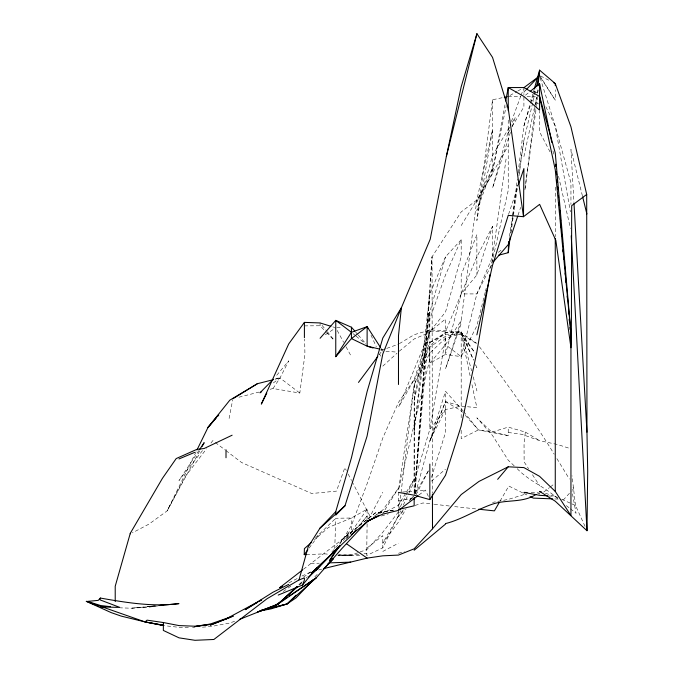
<?xml version="1.0" encoding="UTF-8"?>
<svg xmlns="http://www.w3.org/2000/svg" width="674" height="674" viewBox="0 0 674 674"><rect width="100%" height="100%" fill="white"/><g stroke="black" fill="none" stroke-linecap="round" stroke-linejoin="round"><path stroke-width="0.51" stroke-dasharray="3.37 2.53" d="M408.958 492.947L414.156 481.699L414.316 384.483L429.835 345.829L445.514 332.29L461.193 331.684L473.569 360.068M470.123 375.822L461.193 333.731L445.514 338.247L429.835 352.957L414.316 384.483L398.477 490.108L429.481 360.548L429.835 345.829M429.481 360.548L429.835 347.118L445.514 336.334L461.193 332.729L476.872 343.386M334.742 548.644L335.762 518.255L351.44 518.02L367.119 509.148L367.119 519.629M367.119 523.824L366.681 555.477L382.798 547.852L400.727 510.757M415.091 493.225L429.835 293.915L432.034 256.836L461.193 211.914L476.872 200.018L508.23 145.845M414.62 493.267L432.034 256.836L432.438 493.115M461.193 239.742L445.514 256.836L429.835 293.915L414.476 493.781L429.835 319.004L445.514 274.941L461.193 239.742L461.193 256.836L445.514 312.02L429.835 331.684L398.73 406.818L414.156 379.614L429.835 331.684L445.514 319.004L445.514 354.339L429.835 363.294L445.514 344.633L461.193 320.588L476.872 199.723L492.551 129.939L476.872 220.558L492.551 99.769L503.326 97.494M429.835 293.915L414.156 430.661L429.835 312.02L445.514 256.836M461.193 430.307L461.193 438.606L478.405 429.911L492.551 431.908L508.23 427.122L525.332 432.076L524.043 443.357L524.128 461.901L528.576 468.733M398.764 511.187L398.123 516.377L382.798 543.202L398.477 522.064L406.06 508.76M398.89 510.142L414.316 384.483M510.673 232.951L517.354 178.939M518.121 172.704L523.909 125.962L530.067 104.04M535.105 108.817L524.827 190.27L536.453 106.576M535.636 104.639L536.555 97.334M537.085 93.155L537.742 87.932M270.038 389.286L273.046 388.519L299.804 393.068L304.926 354.414L304.648 339.123M492.551 256.836L492.551 226.413L476.872 256.836L461.193 293.915L445.514 354.339L461.193 356.698L476.872 293.915L492.551 256.836L506.166 158.306M536.588 105.54L538.021 95.203M510.985 232.934L517.666 185.123M518.972 175.762L523.909 140.419L534.356 95.683M509.468 236.397L512.577 215.756M512.729 214.728L517.228 184.802M518.938 173.445L523.909 140.419M491.851 263.264L508.23 190.38L508.23 120.082M445.514 338.247L429.835 429.321L414.156 481.699M414.156 493.823L414.156 400.524L429.835 312.02L429.835 429.321L445.514 409.522L461.193 406.144L476.872 407.652L471.859 384.037M492.551 99.769L492.551 171.263L505.129 104.091M229.101 418.495L232.707 399.733M490.647 268.345L492.551 259.136M492.551 171.263L506.292 105.675M523.909 156.621L534.507 107.41M534.726 106.382L536.715 97.157M537.599 93.054L538.256 89.979M414.156 400.524L429.835 331.684L445.514 331.684L461.193 293.915L476.872 274.941L492.551 226.413M534.6 94.663L536.024 88.564M485.213 292.28L476.872 325.887L461.193 356.698L445.514 344.633M485.465 291.261L486.224 288.202M415.529 493.385L429.835 441.066L445.514 391.291L463.105 410.913M530.345 103.046L533.985 90.089M523.909 125.962L530.674 104.184M530.977 103.198L533.437 95.278M533.741 94.284L534.971 90.333M431.402 477.487L445.514 432.514L445.514 391.291M510.437 132.348L492.551 188.021L509.654 126.299M512.35 126.383L515.222 117.436L510.479 125.415M461.193 320.588L445.514 368.771L461.193 323.52M518.028 215.233L520.64 207.39M508.558 214.383L518.239 185.493M511.431 121.463L520.699 96.34M521.053 95.371L523.192 89.575M429.835 441.066L445.514 401.637L461.193 406.144L461.193 331.684L471.598 370.852M414.156 381.139L429.835 342.451L445.514 332.729L461.193 332.729L475.128 353.05M403.322 505.129L408.52 493.882M196.075 451.799L167.16 510.867L149.013 524.094L132.323 532.856M491.169 265.497L476.872 293.915L461.193 293.915L461.193 274.941L476.872 234.678L476.872 274.941M445.514 409.522L429.835 440.661L445.514 401.637L461.193 410.786L462.566 412.32M400.322 506.73L405.858 495.693M406.312 494.775L414.156 479.147L406.043 492.66M416.06 494.741L428.883 469.938L414.156 495.314M368.594 519.207L382.798 492.247M199.656 450.973L167.16 510.867L185.173 476.644L206.547 448.783M492.551 173.606L476.872 201.619L492.551 168.129L476.872 210.541L492.551 155.568L509.957 126.299M411.629 499.013L414.156 494.581M500.066 501.119L508.811 486.047L522.948 493.006M405.504 493.562L398.477 505.281L382.798 513.302L398.477 488.17L398.477 510.403M508.23 132.93L509.847 130.234M512.013 126.645L523.909 106.888L523.909 95.75M461.193 225.563L476.872 200.018M339.873 544.078L351.44 525.518L367.119 483.696L382.798 437.99L398.477 402.403L414.156 379.614M273.046 388.519L280.005 377.979L288.725 360.868L275.371 376.926M198.999 450.409L178.972 480.495L202.823 450.156M343.395 540.607L349.806 531.314L331.296 552.747M367.119 509.148L351.44 531.837L351.44 518.02L328.465 527.447L314.497 539.756M403.305 509.83L398.477 516.604L404.611 509.485M409.935 500.512L412.951 496.275M376.193 515.046L382.798 509.991L398.477 488.17M379.058 354.81L382.798 349.798L385.739 348.744M309.113 548.097L320.083 533.387L335.762 518.255M210.954 443.054L212.841 440.594L214.475 441.841M398.477 511.844L382.798 532.266L366.959 549.479L351.44 555.081L337.851 555.519L352.232 555.039L338.896 555.081M359.284 525.695L367.119 516.031L356.015 529.166M345.989 538.737L349.393 534.861L345.989 538.728M569.429 493.309L563.927 499.308L561.889 499.223M572.175 490.31L573.549 488.81L572.1 485.263M409.169 500.571L413.44 496.064M314.825 576.801L317.825 573.86M315.601 537.742L320.083 533.387M306.004 578.174L307.529 576.742M382.798 366.125L396.986 353.235M299.787 584.771L301.581 583.179M431.402 481.152L445.514 469.171M399.261 351.23L414.156 338.98L429.835 332.307M525.476 95.194L529.393 92.035M367.119 547.945L382.798 535.645L382.798 547.852M543.707 492.096L549.487 487.597M550.313 486.957L554.441 483.747M498.322 252.354L502.45 249.144M303.485 569.218L341.322 540.144L375.191 512.998L393.574 510.125M418.908 495.002L425.446 490.074L428.959 497.707M273.332 382.925L280.005 377.979L299.804 393.068M373.725 516.663L382.798 509.991M283.265 591.502L290.848 586.127M303.485 577.171L311.059 571.796M325.306 334.776L335.762 327.791M379.31 513.765L382.798 511.574M399.345 343.656L414.156 334.7L429.835 330.058L445.514 330.412L461.193 332.703L473.477 360.084M509.974 95.464L516.941 91.512M517.809 91.015L522.165 88.547M429.835 342.451L445.514 334.194L461.193 334.194L476.872 343.774M382.798 551.433L398.477 543.202M288.935 582.858L298.237 577.997M301.952 576.051L310.487 572.116M537.742 493.688L539.588 492.863L539.588 495.314M386.716 348.391L398.477 344.178M234.628 621.293L229.455 623.105L210.878 626.559L200.928 627.275M381.433 516.023L388.359 513.849M415.049 505.449L422.952 502.964L433.239 504.152M398.477 553.287L404.358 551.458M523.909 494.598L508.23 499.426L492.551 502.391M318.575 569.968L321.608 569.159M238.925 397.213L258.993 392.099M275.085 379.226L280.005 377.979L274.032 378.535M398.477 500.605L412.193 498.297M393.414 510.235L375.191 512.998L341.322 540.144L343.041 541.34M158.398 605.833L147.614 607.358L131.935 608.091L155.155 606.061L131.935 608.234L120.444 607.847M358.762 554.247L351.44 555.081L338.508 554.963M363.985 553.64L367.119 553.287M402.622 492.054L425.446 490.074M155.98 605.749L147.614 606.448L157.025 605.715M336.806 327.758L342.038 327.564M306.325 554.559L325.07 553.876L329.797 554.407M310.882 563.481L319.265 563.203M304.404 325.879L320.083 325.761L325.786 331.701M508.23 96.458L520.775 96.458M527.043 96.458L535.4 96.458M338.677 554.997L361.5 555.384M188.383 627.561L178.972 627.334L164.338 625.666M192.562 627.663L194.651 627.713M531.222 492.627L538.543 492.829M554.744 498.945L560.869 499.19M548.99 495.971L555.266 496.418L558.03 497.656M385.932 351.255L396.388 352.072M475.617 508.887L452.785 506.393M434.267 504.27L451.757 506.275M508.23 432.481L521.811 434.3L539.79 440.754L557.449 444.486L569.109 448.227M465.321 415.378L478.405 429.911L508.23 435.631L508.23 427.122M380.835 349.343L382.798 349.798M492.551 431.908L508.23 435.631M332.821 326.882L334.784 327.488M380.835 350.404L382.798 351.011M545.468 493.275L555.266 496.418M533.707 91.487L538.602 93.408M561.712 499.308L570.92 503.444M571.847 503.857L575.529 505.508L585.302 526.992M517.185 468.674C529.048 481.253 545.805 487.251 558.215 499.181M523.892 493.469L529.545 496.249M530.362 99.735L539.588 104.428M540.506 75.96L549.731 80.72M525.332 432.076L539.79 440.754M215.292 442.473L225.124 449.971M225.95 450.594L241.519 462.482L311.759 493.528L336.486 491.119L344.852 467.638L346.276 470.401M566.329 505.593L569.572 508.154M570.381 508.794L576.059 513.285L571.973 491.06M353.007 333.596L355.358 335.526M356.142 336.174L365.552 343.909M514.203 465.852L508.23 460.207L492.551 435.547L476.872 417.855L492.096 432.447M326.494 332.442L334.338 340.597M355.535 331.903L357.574 334.253M358.256 335.037L365.755 343.63M322.046 325.331L326.62 330.909M327.269 331.709L334.456 340.48M463.746 411.704L478.405 429.911M479.382 346.663C505.365 381.737 531.424 416.945 554.205 454.2M461.193 334.194L475.06 353.125M532.468 474.707L539.697 485.819M540.708 77.712L555.266 100.148L555.266 89.794M381.122 348.407L382.242 350.143M539.588 75.48L555.266 100.148M556.918 458.64L569.395 479.062M337.236 330.504L343.605 342.266M346.048 346.79L351.44 356.74M550.035 151.852L539.588 131.834L539.588 111.269M348.188 474.075L351.525 480.511M352.005 481.43L370.599 517.295M545.856 106.728L555.266 126.139L570.945 182.789L570.945 204.559M371.037 335.214L376.269 346.638M379.748 354.254L380.625 356.158M540.211 77.99L555.266 126.139L570.398 211.83M552.941 150.892L554.39 155.938M473.207 376.876L476.939 390.937M582.395 195.822L570.945 149.426L573.919 201.989M558.544 176.209L570.474 228.511M575.529 505.508L572.024 475.676M555.266 187.128L555.266 236.616M523.909 87.645L523.909 94.731M461.193 408.537L461.193 418.908M320.083 322.939L320.083 325.761M351.44 532.536L350.076 534.086L351.44 532.536M526.049 89.895L523.909 92.17L526.049 89.962M302.188 581.746L298.371 585.318L302.188 581.755M476.872 367.633L475.6 364.803L476.872 367.633"/><path stroke-width="1.01" d="M541.542 492.012L539.588 491.388L555.266 501.22L586.995 530.733L587.694 471.042L586.961 432.202L586.7 194.457L570.945 126.796L555.266 83.576L539.588 70.155L534.263 89.086M505.711 100.99L508.23 87.553L523.909 87.553L539.588 96.458L555.266 169.764L571.156 335.433L570.962 347.759L555.856 240.483L539.63 204.357L523.496 216.699L508.23 215.377L492.551 265.177L476.872 334.868M306.325 554.559L304.235 554.635L304.404 548.636L311.388 542.486M414.156 499.544L414.308 497.454M115.22 601.553L115.212 586.254L130.267 533.336L162.434 478.338L176.192 458.564L196.665 449.448L204.112 448.522L232.134 435.202M498.431 255.278L508.23 252.683L510.159 237.105M538.004 85.842L539.588 70.155M163.293 625.548L145.095 621.925L86.306 601.334L111.202 612.615L121.194 616.103L145.095 621.925L147.05 620.156L163.411 622.549L163.327 630.434L179.04 637.848L194.988 640.3L213.877 639.474L267.03 598.731L299.012 579.926L304.404 577.904L304.404 580.002L302.516 585.032L278.21 595.083M508.693 241.562L508.23 252.683M489.939 274.613L476.872 351.971L461.193 425.96L445.514 475.28L429.835 499.619L414.156 495.188L398.477 492.408M159.115 605.555L178.972 603.609C152.728 607.055 126.207 602.59 100.359 598.057L100.013 599.86L119.871 607.434L100.426 606.886M518.567 184.491L523.909 168.551L523.496 216.699L508.263 108.657L492.534 57.391L476.922 33.7L461.193 86.769L446.348 156.486L430.231 239.203L401.375 307.748L382.773 354.027L367.044 436.238L344.978 505.82L335.762 515.113L335.762 511.625L351.44 457.781L367.119 391.535L382.798 338.053L401.375 307.748L398.477 335.762L398.477 384.5M536.496 86.533L539.588 73.314M446.348 156.486L476.922 33.7M299.012 579.926L308.153 546.909L319.99 528.138L335.762 511.625M517.699 216.211L508.23 244.654L493.233 261.959M196.993 449.929L208.005 427.426L218.536 414.813M266.778 393.144L261.327 404.105L288.725 343.917L304.404 322.383L320.083 322.939L330.867 326.275M202.149 446.365L204.155 442.675L199.571 449.55M499.03 502.888L494.404 510.867L478.751 509.215M334.363 552.916L329.409 560.869L339.898 545.67M354.853 331.128L351.44 327.219L335.762 320.386L335.762 356.681L351.44 332.307L367.119 326.646L380.557 347.531M358.492 382.419L377.811 356.487M304.235 554.635L307.892 549.731M356.015 529.722L351.44 535.367L311.346 573.195L335.762 550.321L339.856 545.704L316.216 570.212L308.515 577.037M302.516 585.032L316.957 567.618M324.641 568.359L367.119 558.114L382.798 555.823L398.477 555.081L414.156 548.813L432.497 528.82L461.193 494.573L479.003 481.413L508.23 466.804L523.909 467.596L539.588 476.341L555.266 491.43L570.945 515.576L570.945 343.091M497.656 479.34L508.23 466.804M316.216 570.212L320.327 565.444M335.762 356.681L351.44 338.575L367.119 326.646L367.987 328.55M216.076 418.124L208.005 427.426L229.826 400.162L257.367 383.717L273.113 379.723M217.424 416.574L218.772 415.024M320.083 338.272L335.762 320.386L351.44 332.307M366.42 522.198L341.836 548.619L316.123 577.938L287.073 603.971L271.032 608.875L260.299 610.88M526.756 89.136L538.164 76.996M313.444 579.615L296.181 597.762L287.073 603.971L260.341 610.812M323.512 569.033L333.579 558.443L327.581 564.315M273.332 379.251L259.979 392.824L261.647 391.586M296.08 595.159L287.073 603.971L260.341 610.678L273.046 606.802L277.873 604.182L316.123 577.938L289.416 595.833M239.363 619.457L277.873 604.182L296.846 586.742M283.872 598.883L296.846 586.751M319.99 528.138L344.978 505.82M297.731 586.591L277.873 604.182L257.367 612.026L273.046 606.802L279.937 602.185M414.156 550.228L445.514 524.086M530.177 91.403L539.588 83.829L551.829 142.5M351.44 534.583L370.422 519.469M100.359 598.057L98.252 600.374L87.451 601.393L100.569 605.522L110.452 606.667M302.66 569.859L279.634 587.72L282.423 586.262M418.091 495.617L398.477 510.403L382.798 514.11L367.119 521.398L376.345 516.638M586.7 194.457L571.695 205.663L571.341 344.237L570.566 336.629M523.909 87.645L537.936 77.215M281.665 601.031L286.829 597.568M232.901 398.747L257.367 383.717M257.325 602.472L245.235 609.65L273.046 592.193L288.725 584.35M259.052 601.452L261.647 599.911M261.563 599.894L226.009 618.959L210.33 625.118L230.247 617.317M367.119 521.516L379.108 515.231M535.897 494.514C522.856 503.082 506.848 499.308 492.551 504.118C476.392 509.586 462.145 519.41 445.514 523.588M178.972 458.943L194.651 452.38M226.009 618.959L233.196 616.162M233.019 616.146L210.33 624.006L194.651 626.668L203.472 625.388M398.477 509.468L414.156 505.812L414.156 497.968M504.312 97.283L507.244 96.66M205.435 625.101L210.33 624.394L194.651 626.205L178.972 625.582L163.411 622.549M160.353 605.555L163.293 605.134L159.115 605.488M329.746 562.849L350.699 562.141M527.043 492.509L523.909 492.416L539.588 495.314L547.945 495.896M552.705 498.87L533.311 498.111L530.48 496.713M145.095 621.925L163.293 625.253L147.48 622.355M379.858 349.115L367.119 346.158L351.44 338.575L351.44 327.219M373 347.978L367.119 346.158L367.119 326.646M86.306 601.334L98.547 606.145M553.421 82.624L555.266 83.576L555.266 85.649M346.478 543.741L367.119 558.114M130.267 533.336L130.461 533.833M539.588 96.458L555.266 152.939L571.156 335.433M582.648 196.833L586.877 213.978M570.533 335.871L571.341 344.237L570.524 334.818M556.623 174.667L556.353 171.525L556.614 174.642M557.263 181.997L557.078 179.899L557.246 181.963M557.718 187.229L557.895 189.327M559.075 202.933L559.26 205.022M559.715 210.254L559.892 212.352M560.439 218.629L560.625 220.727M561.08 225.958L561.257 228.056M561.804 234.333L561.981 236.422M562.436 241.663L562.621 243.752M563.161 250.037L563.346 252.127M563.801 257.358L563.978 259.456M564.433 264.688L564.618 266.778M565.166 273.063L565.343 275.152M565.798 280.392L565.983 282.482M567.163 296.088L567.34 298.186M568.519 311.792L568.704 313.882M569.159 319.122L569.336 321.212M569.884 327.488L570.069 329.586M557.693 187.187L557.878 189.276M558.417 195.544L558.594 197.634M559.049 202.857L559.226 204.955M560.397 218.536L560.574 220.625M561.745 234.215L561.931 236.304M563.093 249.886L563.279 251.983M564.45 265.564L564.627 267.654M573.978 203.043L586.961 432.202M571.223 235.807L586.995 530.733M571.072 334.902L571.105 342.898M432.438 494.16L432.497 528.82M555.266 238.722L555.266 491.43M539.588 83.829L539.588 110.165L523.909 96.458L508.23 87.553L508.23 110.637M429.835 464.091L429.835 499.619M304.404 322.383L304.404 337.708M226.009 449.76L226.009 457.756M555.898 166.293L555.721 164.203L555.898 166.284"/></g></svg>
